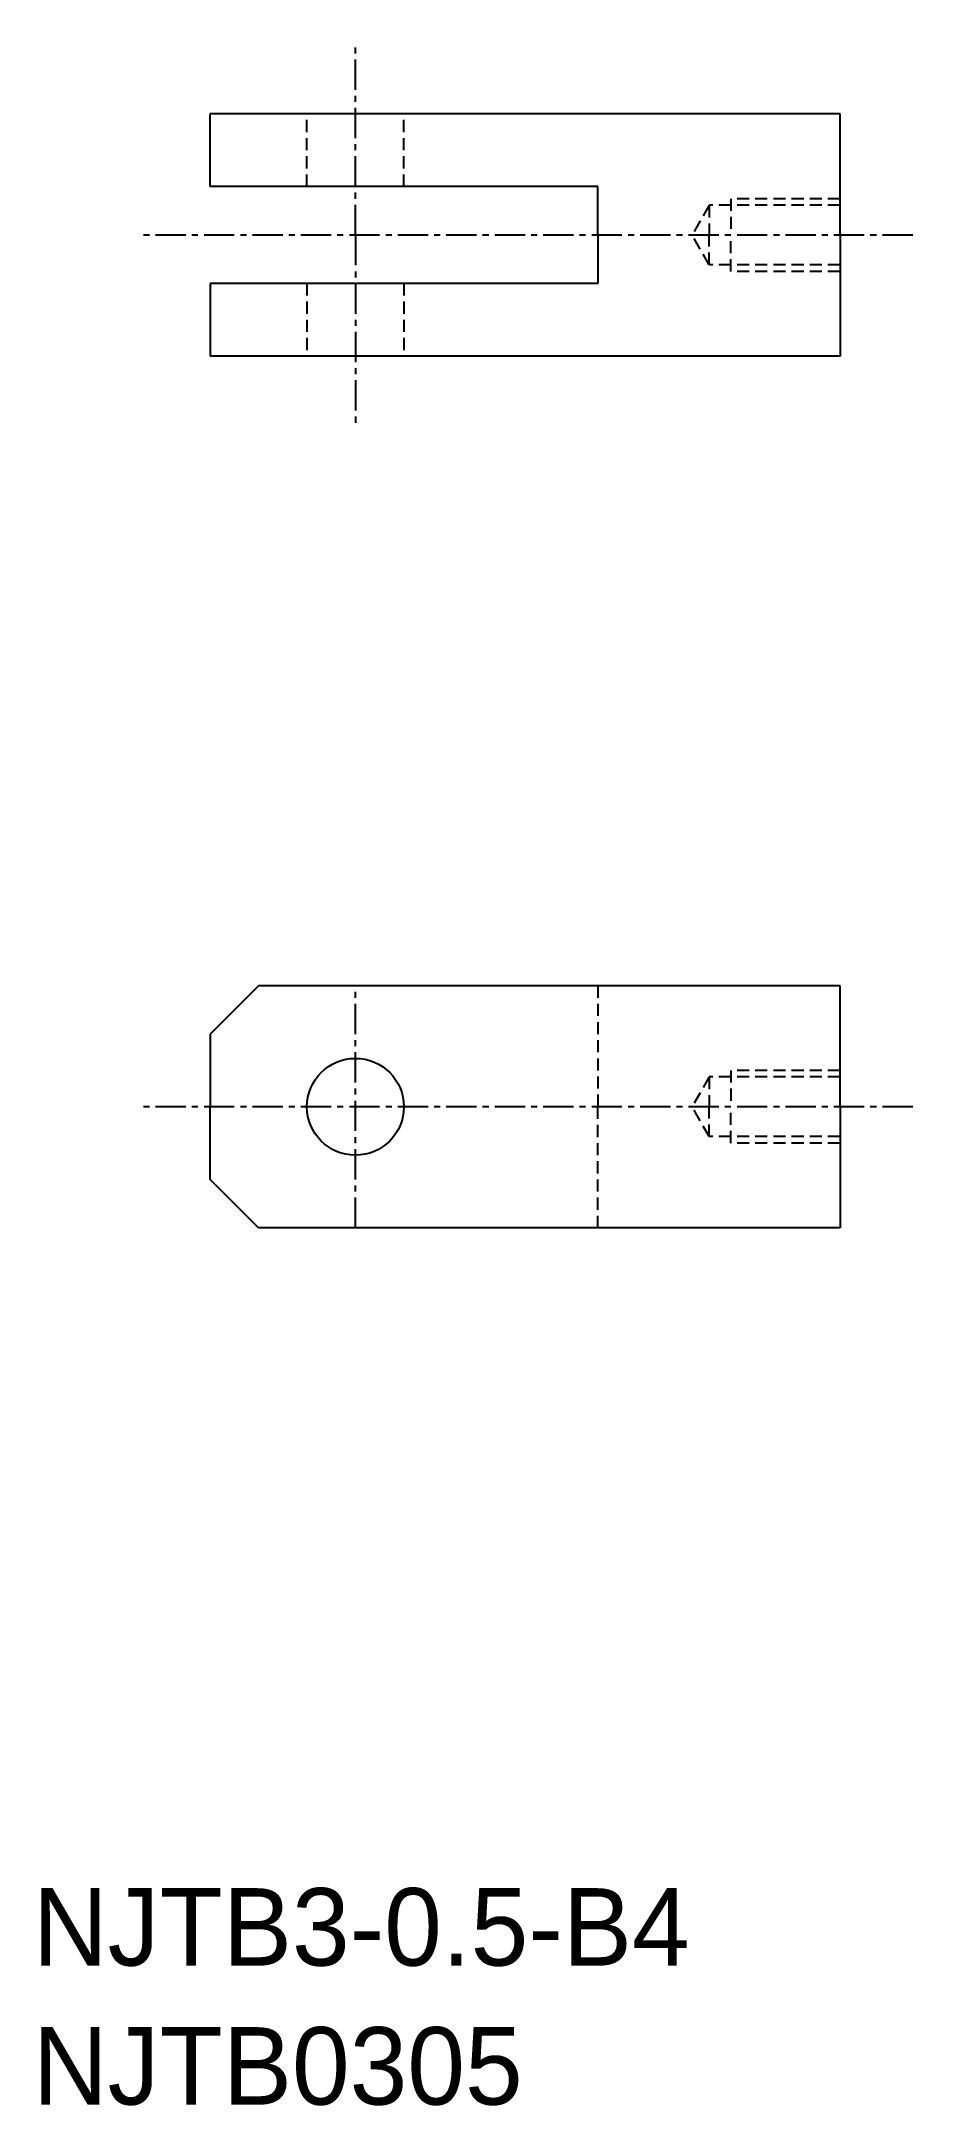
# Model space of a CAD drawing. Extents: x 51.5 to 87.5, y 302.6 to 387.9.
import ezdxf

# ---------------------------------------------------------------- set-up
doc = ezdxf.new("R2010")
doc.units = 0
doc.linetypes.add('CENTER', pattern=[2, 1.25, -0.25, 0.25, -0.25])
doc.linetypes.add('DASHED', pattern=[0.75, 0.5, -0.25])
doc.layers.get('0').update_dxf_attribs({"linetype": 'CONTINUOUS'})
doc.layers.add('CENTER', color=1, linetype='CENTER')

msp = doc.modelspace()

# ---------------------------------------------------------------- linework, layer by layer
at = {"color": 7, "linetype": 'CONTINUOUS'}
for p, q in [((84.499, 384.893), (58.499, 384.893)), ((58.499, 381.893), (58.499, 384.893)), ((84.499, 379.893), (84.499, 384.893)), ((74.499, 381.893), (58.499, 381.893)), ((74.499, 379.893), (74.499, 381.893)), ((74.499, 379.893), (74.499, 377.893)), ((84.499, 379.893), (84.499, 374.893)), ((74.499, 377.893), (58.499, 377.893)), ((58.499, 377.893), (58.499, 374.893)), ((84.499, 374.893), (58.499, 374.893)), ((60.499, 348.893), (58.499, 346.893)), ((84.499, 348.893), (60.499, 348.893)), ((84.499, 343.893), (84.499, 348.893)), ((58.499, 346.893), (58.499, 343.893)), ((58.499, 340.893), (58.499, 343.893)), ((84.499, 343.893), (84.499, 338.893)), ((60.499, 338.893), (58.499, 340.893)), ((84.499, 338.893), (60.499, 338.893))]:
    msp.add_line(p, q, dxfattribs=at)
at = {"color": 3, "linetype": 'DASHED'}
for p, q in [((62.499, 381.893), (62.499, 384.893)), ((66.499, 381.893), (66.499, 384.893)), ((79.099, 381.123), (78.389, 379.893)), ((79.099, 381.123), (79.099, 379.893)), ((84.499, 381.123), (79.099, 381.123)), ((79.999, 381.393), (79.999, 379.893)), ((84.499, 381.393), (79.999, 381.393)), ((79.099, 378.664), (78.389, 379.893)), ((79.099, 378.664), (79.099, 379.893)), ((79.999, 378.393), (79.999, 379.893)), ((84.499, 378.664), (79.099, 378.664)), ((62.499, 377.893), (62.499, 374.893)), ((66.499, 377.893), (66.499, 374.893)), ((84.499, 378.393), (79.999, 378.393)), ((74.499, 348.893), (74.499, 343.893)), ((79.999, 345.393), (79.999, 343.893)), ((84.499, 345.393), (79.999, 345.393)), ((79.099, 345.123), (78.389, 343.893)), ((79.099, 345.123), (79.099, 343.893)), ((84.499, 345.123), (79.099, 345.123)), ((74.499, 338.893), (74.499, 343.893)), ((79.099, 342.664), (78.389, 343.893)), ((79.099, 342.664), (79.099, 343.893)), ((79.999, 342.393), (79.999, 343.893)), ((84.499, 342.664), (79.099, 342.664)), ((84.499, 342.393), (79.999, 342.393))]:
    msp.add_line(p, q, dxfattribs=at)
at = {"color": 7, "linetype": 'CONTINUOUS'}
msp.add_circle((64.499, 343.893), 2, dxfattribs=at)
at = {"layer": 'CENTER', "color": 1, "linetype": 'CENTER'}
for p, q in [((64.499, 379.893), (64.499, 387.893)), ((87.499, 379.893), (55.499, 379.893)), ((64.499, 379.893), (64.499, 371.893)), ((64.499, 338.893), (64.499, 348.893)), ((87.499, 343.893), (55.499, 343.893))]:
    msp.add_line(p, q, dxfattribs=at)

# ---------------------------------------------------------------- texts
at = {"color": 7, "linetype": 'CONTINUOUS'}
for s, p in [('NJTB3-0.5-B4', (51.183, 308.426)), ('NJTB0305', (51.183, 302.686))]:
    msp.add_text(s, height=3.2, dxfattribs=at).set_placement(p)

doc.saveas('drawing.dxf')
